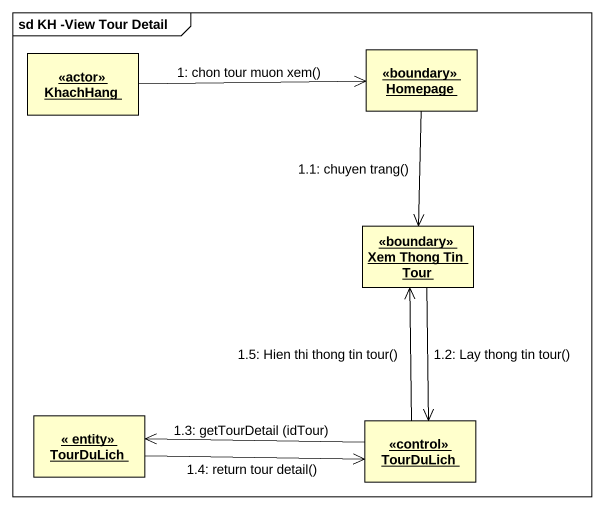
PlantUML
@startuml
mainframe sd KH -View Tour Detail
hide circle
hide empty members
object "<<actor>> KhachHang" as actor_KhachHang
object "<<boundary>> Homepage" as boundary_Homepage
object "<<boundary>> Xem Thong Tin Tour" as boundary_Xem_Thong_Tin_Tour
object "<< entity>> TourDuLich" as entity_TourDuLich
object "<<control>> TourDuLich" as control_TourDuLich
actor_KhachHang -right-> boundary_Homepage : 1: chon tour muon xem()
boundary_Homepage --> boundary_Xem_Thong_Tin_Tour : 1.1: chuyen trang()
boundary_Xem_Thong_Tin_Tour --> control_TourDuLich : 1.2: Lay thong tin tour()
control_TourDuLich -left-> entity_TourDuLich : 1.3: getTourDetail (idTour)
entity_TourDuLich -right-> control_TourDuLich : 1.4: return tour detail()
control_TourDuLich -up-> boundary_Xem_Thong_Tin_Tour : 1.5: Hien thi thong tin tour()
@enduml
